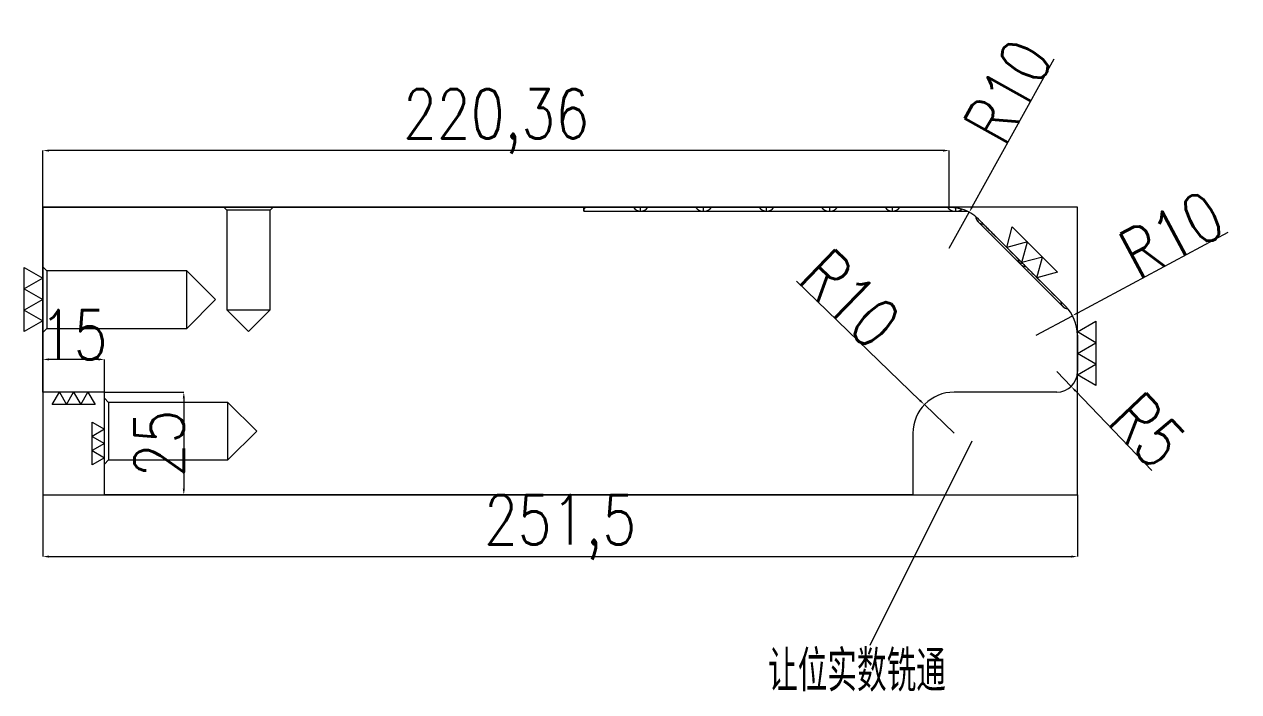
# Model space of a CAD drawing. Header units: millimetres. Extents: x -12563 to -11557, y 63585 to 64150.
# Drawn here: x -12292.6 to -11997.4, y 63880.9 to 64043.3 of the extents above; entities that cross this region are included whole.
import ezdxf

# ---------------------------------------------------------------- set-up
doc = ezdxf.new("R2010")
doc.units = ezdxf.units.MM
doc.linetypes.add('DASHED', pattern=[0])
doc.layers.add('DIM', color=4, linetype='Continuous', lineweight=20)
doc.layers.add('PUNCH', color=2, linetype='Continuous', lineweight=20)
doc.styles.add('gbenor', font='gbenor.shx', dxfattribs={"bigfont": 'gbcbig.shx'})
doc.styles.add('TXT', font='txt.shx', dxfattribs={"width": 0.8, "bigfont": 'ctxt.shx'})
doc.dimstyles.new('零件', dxfattribs={"dimscale": 1.5, "dimtxt": 8, "dimasz": 1, "dimexe": 0, "dimexo": 0, "dimgap": 0, "dimtad": 1, "dimtxsty": 'TXT', "dimcen": 0, "dimclrd": 252, "dimclre": 252, "dimclrt": 4, "dimazin": 3, "dimtp": 0.001, "dimtm": 0.001, "dimtfac": 1, "dimtmove": 0, "dimatfit": 3, "dimlwd": 5, "dimlwe": 5})

# ---------------------------------------------------------------- blocks, each defined once
blk = doc.blocks.new('*D1115')
at = {"layer": 'Defpoints', "color": 0}
for p in [(-12288.09, 63928.79), (-12036.59, 63928.79), (-12036.59, 63913.79)]:
    blk.add_point(p, dxfattribs=at)
at = {"layer": 'DIM', "color": 252, "linetype": 'Continuous', "lineweight": 5}
for p, q in [((-12288.09, 63928.79), (-12288.09, 63913.79)), ((-12036.59, 63928.79), (-12036.59, 63913.79)), ((-12286.59, 63913.79), (-12038.09, 63913.79))]:
    blk.add_line(p, q, dxfattribs=at)
at = {"layer": 'DIM', "color": 252}
for points in [[(-12286.59, 63914.04), (-12286.59, 63913.54), (-12288.09, 63913.79)], [(-12038.09, 63913.54), (-12038.09, 63914.04), (-12036.59, 63913.79)]]:
    blk.add_solid(points, dxfattribs=at)
at = {"layer": 'DIM', "color": 4, "lineweight": 5, "insert": (-12162.34, 63920.93), "char_height": 12, "attachment_point": 5, "style": 'TXT'}
blk.add_mtext('251,5', dxfattribs=at)
blk = doc.blocks.new('*D1116')
at = {"layer": 'Defpoints', "color": 0}
for p in [(-12062.89, 63997.53), (-12067.74, 63988.79)]:
    blk.add_point(p, dxfattribs=at)
at = {"layer": 'DIM', "color": 252, "linetype": 'Continuous', "lineweight": 5}
for p, q in [((-12062.16, 63998.85), (-12042.22, 64034.83)), ((-12067.74, 63988.79), (-12062.89, 63997.53))]:
    blk.add_line(p, q, dxfattribs=at)
at = {"layer": 'DIM', "color": 252}
blk.add_solid([(-12062.38, 63998.97), (-12061.94, 63998.73), (-12062.89, 63997.53)], dxfattribs=at)
at = {"layer": 'DIM', "color": 4, "lineweight": 5, "insert": (-12053.45, 64026.94), "char_height": 12, "attachment_point": 5, "rotation": 61.0063, "style": 'TXT'}
blk.add_mtext('R10', dxfattribs=at)
blk = doc.blocks.new('*D1117')
at = {"layer": 'Defpoints', "color": 0}
for p in [(-12037.78, 63972.38), (-12046.59, 63967.65)]:
    blk.add_point(p, dxfattribs=at)
at = {"layer": 'DIM', "color": 252, "linetype": 'Continuous', "lineweight": 5}
for p, q in [((-12036.46, 63973.09), (-11999.98, 63992.68)), ((-12046.59, 63967.65), (-12037.78, 63972.38))]:
    blk.add_line(p, q, dxfattribs=at)
at = {"layer": 'DIM', "color": 252}
blk.add_solid([(-12036.58, 63973.31), (-12036.34, 63972.87), (-12037.78, 63972.38)], dxfattribs=at)
at = {"layer": 'DIM', "color": 4, "lineweight": 5, "insert": (-12013.7, 63992.13), "char_height": 12, "attachment_point": 5, "rotation": 28.2397, "style": 'TXT'}
blk.add_mtext('R10', dxfattribs=at)
blk = doc.blocks.new('*D1118')
at = {"layer": 'Defpoints', "color": 0}
for p in [(-12288.09, 64012.54), (-12288.09, 63998.79), (-12067.74, 63998.79)]:
    blk.add_point(p, dxfattribs=at)
at = {"layer": 'DIM', "color": 252, "linetype": 'Continuous', "lineweight": 5}
for p, q in [((-12288.09, 63998.79), (-12288.09, 64012.54)), ((-12069.24, 64012.54), (-12286.59, 64012.54)), ((-12067.74, 63998.79), (-12067.74, 64012.54))]:
    blk.add_line(p, q, dxfattribs=at)
at = {"layer": 'DIM', "color": 252}
for points in [[(-12286.59, 64012.79), (-12286.59, 64012.29), (-12288.09, 64012.54)], [(-12069.24, 64012.29), (-12069.24, 64012.79), (-12067.74, 64012.54)]]:
    blk.add_solid(points, dxfattribs=at)
at = {"layer": 'DIM', "color": 4, "lineweight": 5, "insert": (-12177.91, 64019.68), "char_height": 12, "attachment_point": 5, "style": 'TXT'}
blk.add_mtext('220,36', dxfattribs=at)
blk = doc.blocks.new('*D1119')
at = {"layer": 'Defpoints', "color": 0}
for p in [(-12073.79, 63950.74), (-12066.59, 63943.79)]:
    blk.add_point(p, dxfattribs=at)
at = {"layer": 'DIM', "color": 252, "linetype": 'Continuous', "lineweight": 5}
for p, q in [((-12074.87, 63951.78), (-12104.85, 63980.74)), ((-12066.59, 63943.79), (-12073.79, 63950.74))]:
    blk.add_line(p, q, dxfattribs=at)
at = {"layer": 'DIM', "color": 252}
blk.add_solid([(-12075.04, 63951.6), (-12074.69, 63951.96), (-12073.79, 63950.74)], dxfattribs=at)
at = {"layer": 'DIM', "color": 4, "lineweight": 5, "insert": (-12091.81, 63976.48), "char_height": 12, "attachment_point": 5, "rotation": 315.9928, "style": 'TXT'}
blk.add_mtext('R10', dxfattribs=at)
blk = doc.blocks.new('*D1120')
at = {"layer": 'Defpoints', "color": 0}
for p in [(-12288.09, 63961.74), (-12288.09, 63953.79), (-12273.09, 63953.79)]:
    blk.add_point(p, dxfattribs=at)
at = {"layer": 'DIM', "color": 252, "linetype": 'Continuous', "lineweight": 5}
for p, q in [((-12288.09, 63953.79), (-12288.09, 63961.74)), ((-12274.59, 63961.74), (-12286.59, 63961.74)), ((-12273.09, 63953.79), (-12273.09, 63961.74))]:
    blk.add_line(p, q, dxfattribs=at)
at = {"layer": 'DIM', "color": 252}
for points in [[(-12286.59, 63961.99), (-12286.59, 63961.49), (-12288.09, 63961.74)], [(-12274.59, 63961.49), (-12274.59, 63961.99), (-12273.09, 63961.74)]]:
    blk.add_solid(points, dxfattribs=at)
at = {"layer": 'DIM', "color": 4, "lineweight": 5, "insert": (-12280.59, 63967.74), "char_height": 12, "attachment_point": 5, "style": 'TXT'}
blk.add_mtext('15', dxfattribs=at)
blk = doc.blocks.new('*D1121')
at = {"layer": 'Defpoints', "color": 0}
for p in [(-12273.09, 63953.79), (-12273.09, 63928.79), (-12253.82, 63928.79)]:
    blk.add_point(p, dxfattribs=at)
at = {"layer": 'DIM', "color": 252, "linetype": 'Continuous', "lineweight": 5}
for p, q in [((-12273.09, 63953.79), (-12253.82, 63953.79)), ((-12253.82, 63952.29), (-12253.82, 63930.29)), ((-12273.09, 63928.79), (-12253.82, 63928.79))]:
    blk.add_line(p, q, dxfattribs=at)
at = {"layer": 'DIM', "color": 252}
for points in [[(-12253.57, 63952.29), (-12254.07, 63952.29), (-12253.82, 63953.79)], [(-12254.07, 63930.29), (-12253.57, 63930.29), (-12253.82, 63928.79)]]:
    blk.add_solid(points, dxfattribs=at)
at = {"layer": 'DIM', "color": 4, "lineweight": 5, "insert": (-12259.82, 63941.29), "char_height": 12, "attachment_point": 5, "rotation": 90, "style": 'TXT'}
blk.add_mtext('25', dxfattribs=at)
blk = doc.blocks.new('*D1122')
at = {"layer": 'Defpoints', "color": 0}
for p in [(-12041.59, 63958.79), (-12038.13, 63955.18)]:
    blk.add_point(p, dxfattribs=at)
at = {"layer": 'DIM', "color": 252, "linetype": 'Continuous', "lineweight": 5}
for p, q in [((-12041.59, 63958.79), (-12038.13, 63955.18)), ((-12037.09, 63954.1), (-12018.5, 63934.73))]:
    blk.add_line(p, q, dxfattribs=at)
at = {"layer": 'DIM', "color": 252}
blk.add_solid([(-12036.91, 63954.27), (-12037.27, 63953.93), (-12038.13, 63955.18)], dxfattribs=at)
at = {"layer": 'DIM', "color": 4, "lineweight": 5, "insert": (-12019.55, 63944.49), "char_height": 12, "attachment_point": 5, "rotation": 313.8219, "style": 'TXT'}
blk.add_mtext('R5', dxfattribs=at)

msp = doc.modelspace()

# ---------------------------------------------------------------- linework, layer by layer
at = {"layer": 'DIM', "linetype": 'Continuous', "lineweight": 5}
msp.add_line((-12062.252, 63941.856), (-12087.094, 63892.147), dxfattribs=at)
at = {"layer": 'DIM', "color": 252, "linetype": 'DASHED', "lineweight": 5, "ltscale": 0.697131}
msp.add_lwpolyline([(-12288.094, 63928.788), (-12036.594, 63928.788), (-12036.594, 63998.788), (-12288.094, 63998.788)], close=True, dxfattribs=at)
at = {"layer": 'DIM', "linetype": 'Continuous', "lineweight": 5}
for points in [[(-12041.4, 63982.958), (-12046.42, 63981.614), (-12045.075, 63986.633), (-12050.094, 63985.288), (-12048.749, 63990.307), (-12053.768, 63988.962), (-12052.423, 63993.981), (-12041.4, 63982.958)], [(-12292.594, 63984.082), (-12288.094, 63981.484), (-12292.594, 63978.886), (-12288.094, 63976.288), (-12292.594, 63973.69), (-12288.094, 63971.092), (-12292.594, 63968.494), (-12292.594, 63984.082)], [(-12032.094, 63955.423), (-12036.594, 63958.021), (-12032.094, 63960.619), (-12036.594, 63963.217), (-12032.094, 63965.815), (-12036.594, 63968.413), (-12032.094, 63971.011), (-12032.094, 63955.423)], [(-12285.79, 63950.788), (-12284.058, 63953.788), (-12282.326, 63950.788), (-12280.594, 63953.788), (-12278.862, 63950.788), (-12277.13, 63953.788), (-12275.398, 63950.788), (-12285.79, 63950.788)], [(-12276.094, 63946.484), (-12273.094, 63944.752), (-12276.094, 63943.02), (-12273.094, 63941.288), (-12276.094, 63939.556), (-12273.094, 63937.824), (-12276.094, 63936.092), (-12276.094, 63946.484)]]:
    msp.add_lwpolyline(points, close=True, dxfattribs=at)
at = {"layer": 'PUNCH', "color": 11, "linetype": 'DASHED', "lineweight": 5, "ltscale": 0.697131}
for p, q in [((-12288.094, 63998.788), (-12288.094, 63998.788)), ((-12156.594, 63998.788), (-12156.594, 63998.788)), ((-12156.135, 63998.788), (-12156.594, 63998.788)), ((-12156.594, 63997.788), (-12156.594, 63998.788)), ((-12156.594, 63998.788), (-12156.594, 63998.788)), ((-12156.594, 63998.253), (-12156.594, 63997.788)), ((-12142.769, 63998.788), (-12156.135, 63998.788)), ((-12129.404, 63998.788), (-12142.769, 63998.788)), ((-12142.769, 63997.788), (-12142.769, 63998.788)), ((-12127.467, 63998.788), (-12129.404, 63998.788)), ((-12125.53, 63998.788), (-12127.467, 63998.788)), ((-12112.165, 63998.788), (-12125.531, 63998.788)), ((-12098.799, 63998.788), (-12112.165, 63998.788)), ((-12112.165, 63997.788), (-12112.165, 63998.788)), ((-12096.863, 63998.788), (-12098.799, 63998.788)), ((-12094.926, 63998.788), (-12096.863, 63998.788)), ((-12081.56, 63998.788), (-12094.926, 63998.788)), ((-12081.56, 63997.788), (-12081.56, 63998.788)), ((-12068.194, 63998.788), (-12081.56, 63998.788)), ((-12067.736, 63998.788), (-12068.195, 63998.788)), ((-12067.736, 63998.788), (-12067.736, 63998.788)), ((-12064.705, 63998.318), (-12064.702, 63998.317)), ((-12156.594, 63997.788), (-12142.769, 63997.788)), ((-12156.594, 63997.788), (-12142.769, 63997.788)), ((-12142.769, 63997.788), (-12127.637, 63997.788)), ((-12142.769, 63997.788), (-12127.637, 63997.788)), ((-12127.298, 63997.788), (-12112.165, 63997.788)), ((-12127.298, 63997.788), (-12112.165, 63997.788)), ((-12112.165, 63997.788), (-12097.032, 63997.788)), ((-12112.165, 63997.788), (-12097.032, 63997.788)), ((-12096.693, 63997.788), (-12081.56, 63997.788)), ((-12096.693, 63997.788), (-12081.56, 63997.788)), ((-12081.56, 63997.788), (-12066.427, 63997.788)), ((-12081.56, 63997.788), (-12066.427, 63997.788)), ((-12066.088, 63997.788), (-12063.377, 63997.788)), ((-12063.377, 63997.788), (-12063.377, 63997.788)), ((-12060.742, 63995.229), (-12050.447, 63984.934)), ((-12060.742, 63995.229), (-12050.447, 63984.934)), ((-12060.665, 63995.859), (-12060.665, 63995.859)), ((-12050.447, 63984.934), (-12050.094, 63985.288)), ((-12050.447, 63984.934), (-12050.094, 63985.288)), ((-12050.447, 63984.934), (-12040.153, 63974.64)), ((-12050.447, 63984.934), (-12040.153, 63974.64)), ((-12039.523, 63974.717), (-12039.523, 63974.717)), ((-12036.594, 63967.646), (-12036.594, 63967.646)), ((-12036.594, 63958.788), (-12036.594, 63958.788)), ((-12288.094, 63953.788), (-12288.094, 63953.788)), ((-12273.094, 63953.788), (-12273.094, 63953.788)), ((-12066.594, 63953.788), (-12066.594, 63953.788)), ((-12041.594, 63953.788), (-12041.594, 63953.788)), ((-12076.594, 63943.788), (-12076.594, 63943.788)), ((-12273.094, 63928.788), (-12273.094, 63928.788)), ((-12076.594, 63928.788), (-12076.594, 63928.788))]:
    msp.add_line(p, q, dxfattribs=at)
at = {"layer": 'PUNCH', "color": 11, "linetype": 'Continuous', "lineweight": 5}
for p, q in [((-12288.094, 63998.788), (-12156.594, 63998.788)), ((-12288.094, 63953.788), (-12288.094, 63998.788)), ((-12156.594, 63998.788), (-12156.135, 63998.788)), ((-12156.594, 63998.788), (-12156.594, 63998.253)), ((-12156.135, 63998.788), (-12129.404, 63998.788)), ((-12129.404, 63998.788), (-12127.467, 63998.788)), ((-12127.467, 63998.788), (-12125.53, 63998.788)), ((-12127.467, 63997.795), (-12127.467, 63998.788)), ((-12125.531, 63998.788), (-12098.799, 63998.788)), ((-12098.799, 63998.788), (-12096.863, 63998.788)), ((-12096.863, 63998.788), (-12094.926, 63998.788)), ((-12096.863, 63998.788), (-12096.863, 63997.795)), ((-12094.926, 63998.788), (-12068.194, 63998.788)), ((-12068.195, 63998.788), (-12067.736, 63998.788)), ((-12066.258, 63998.678), (-12066.258, 63997.795)), ((-12060.665, 63995.859), (-12039.523, 63974.717)), ((-12036.594, 63967.646), (-12036.594, 63958.788)), ((-12273.094, 63953.788), (-12288.094, 63953.788)), ((-12273.094, 63928.788), (-12273.094, 63953.788)), ((-12041.594, 63953.788), (-12066.594, 63953.788)), ((-12076.594, 63943.788), (-12076.594, 63928.788)), ((-12076.594, 63928.788), (-12273.094, 63928.788))]:
    msp.add_line(p, q, dxfattribs=at)
at = {"layer": 'PUNCH', "color": 5, "linetype": 'DASHED', "lineweight": 5, "ltscale": 0.697131}
for p, q in [((-12244.094, 63998.788), (-12243.347, 63998.041)), ((-12243.347, 63998.041), (-12243.347, 63973.788)), ((-12232.841, 63998.041), (-12243.347, 63998.041)), ((-12232.841, 63998.041), (-12232.094, 63998.788)), ((-12232.841, 63973.788), (-12232.841, 63998.041)), ((-12287.097, 63983.291), (-12288.094, 63984.288)), ((-12253.094, 63983.291), (-12287.097, 63983.291)), ((-12287.097, 63983.291), (-12287.097, 63969.285)), ((-12246.091, 63976.288), (-12253.094, 63983.291)), ((-12253.094, 63969.285), (-12253.094, 63983.291)), ((-12253.094, 63969.285), (-12246.091, 63976.288)), ((-12243.347, 63973.788), (-12238.094, 63968.535)), ((-12243.347, 63973.788), (-12232.841, 63973.788)), ((-12238.094, 63968.535), (-12232.841, 63973.788)), ((-12288.094, 63968.288), (-12287.097, 63969.285)), ((-12287.097, 63969.285), (-12253.094, 63969.285)), ((-12272.097, 63951.291), (-12273.094, 63952.288)), ((-12243.094, 63951.291), (-12272.097, 63951.291)), ((-12272.097, 63951.291), (-12272.097, 63937.285)), ((-12236.091, 63944.288), (-12243.094, 63951.291)), ((-12243.094, 63937.285), (-12243.094, 63951.291)), ((-12243.094, 63937.285), (-12236.091, 63944.288)), ((-12273.094, 63936.288), (-12272.097, 63937.285)), ((-12272.097, 63937.285), (-12243.094, 63937.285))]:
    msp.add_line(p, q, dxfattribs=at)
at = {"layer": 'PUNCH', "color": 11, "linetype": 'Continuous', "lineweight": 5}
for centre, radius, start, end in [((-12067.736, 63988.788), 10, 45, 72.35842), ((-12046.594, 63967.646), 10, 0, 45), ((-12041.594, 63958.788), 5, 270, 0), ((-12066.594, 63943.788), 10, 90.00045, 180)]:
    msp.add_arc(centre, radius, start, end, dxfattribs=at)
at = {"layer": 'PUNCH', "color": 11, "linetype": 'DASHED', "lineweight": 5, "ltscale": 0.697131}
for centre, start, end in [((-12059.328, 63996.643), 185.32524, 225), ((-12038.738, 63976.054), 225, 264.67516)]:
    msp.add_arc(centre, 2, start, end, dxfattribs=at)
at = {"layer": 'PUNCH', "color": 11, "linetype": 'Continuous', "lineweight": 5}
for centre, major_axis, start_param, end_param in [((-12157.902, 63999.788, 0), (-2.04, 0), 2.2669488, 2.6179939), ((-12127.637, 63999.788, 0), (2.04, 0), 3.6651914, 4.7955818), ((-12127.298, 63999.788, 0), (-2.04, 0), 1.4876035, 2.6179939), ((-12097.032, 63999.788, 0), (2.04, 0), 3.6651914, 4.7955818), ((-12096.693, 63999.788, 0), (-2.04, 0), 1.4876035, 2.6179939), ((-12066.427, 63999.788, 0), (2.04, 0), 3.6651914, 4.7955818), ((-12066.088, 63999.788, 0), (-2.04, 0), 1.4876035, 2.315712)]:
    msp.add_ellipse(centre, major_axis=major_axis, ratio=0.980246, start_param=start_param, end_param=end_param, dxfattribs=at)
at = {"layer": 'PUNCH', "color": 11, "linetype": 'DASHED', "lineweight": 5, "ltscale": 0.697131}
for centre, major_axis, ratio, start_param, end_param in [((-12142.769, 63999.788), (-2.04, 0), 0.980246, 0.5235988, 1.5707963), ((-12142.769, 63999.788, 0), (-2.04, 0), 0.980246, 1.5707963, 2.6179939), ((-12112.165, 63999.788), (-2.04, 0), 0.980246, 0.5235988, 1.5707963), ((-12112.165, 63999.788, 0), (-2.04, 0), 0.980246, 1.5707963, 2.6179939), ((-12081.56, 63999.788), (-2.04, 0), 0.980246, 0.5235988, 1.5707963), ((-12081.56, 63999.788, 0), (-2.04, 0), 0.980246, 1.5707963, 2.6179939), ((-12049.033, 63986.349), (1.442, -1.442), 0.980707, 3.9896547, 4.712389), ((-12049.033, 63986.349, 0), (1.442, -1.442), 0.980707, 4.712389, 5.4351232)]:
    msp.add_ellipse(centre, major_axis=major_axis, ratio=ratio, start_param=start_param, end_param=end_param, dxfattribs=at)
at = {"layer": 'PUNCH', "color": 155, "linetype": 'DASHED', "lineweight": 5, "ltscale": 0.697131}
for centre, major_axis, start_param, end_param in [((-12059.328, 63996.643), (1.414, 1.414), 2.4475723, 3.8643269), ((-12059.328, 63996.643), (1.414, 1.414), 2.4475723, 3.8643269), ((-12038.738, 63976.054), (-1.414, -1.414), 5.5604511, 6.9772056), ((-12038.738, 63976.054), (-1.414, -1.414), 5.5604511, 6.9772056)]:
    msp.add_ellipse(centre, major_axis=major_axis, ratio=0.980707, start_param=start_param, end_param=end_param, dxfattribs=at)
at = {"layer": 'PUNCH', "color": 11, "linetype": 'Continuous', "lineweight": 5}
for points, knots in [([(-12067.736, 63998.788), (-12067.478, 63998.788), (-12067.226, 63998.778), (-12066.733, 63998.741), (-12066.492, 63998.713), (-12066.258, 63998.678)], [0, 0, 0, 0, 0.5, 0.5, 1, 1, 1, 1]), ([(-12066.258, 63998.678), (-12066.145, 63998.661), (-12066.031, 63998.642), (-12065.796, 63998.599), (-12065.677, 63998.574), (-12065.492, 63998.533), (-12065.43, 63998.519), (-12065.303, 63998.488), (-12065.238, 63998.471), (-12065.106, 63998.436), (-12065.038, 63998.417), (-12064.899, 63998.377), (-12064.827, 63998.356), (-12064.737, 63998.328), (-12064.721, 63998.323), (-12064.705, 63998.318)], [0, 0, 0, 0, 0.2436945, 0.2436945, 0.4873889, 0.4873889, 0.6092362, 0.6092362, 0.7310834, 0.7310834, 0.8529306, 0.8529306, 0.9747778, 0.9747778, 1, 1, 1, 1])]:
    msp.add_open_spline(points, degree=3, knots=knots, dxfattribs=at)
at = {"layer": 'PUNCH', "color": 11, "linetype": 'DASHED', "lineweight": 5, "ltscale": 0.697131}
for points, knots in [([(-12061.319, 63996.458), (-12061.319, 63996.458), (-12061.319, 63996.458), (-12061.319, 63996.457), (-12061.317, 63996.456), (-12061.311, 63996.451), (-12061.307, 63996.448), (-12061.302, 63996.443)], [0, 0, 0, 0, 0.0486334, 0.0486334, 0.5243167, 0.5243167, 1, 1, 1, 1]), ([(-12060.665, 63995.859), (-12060.481, 63995.675), (-12060.296, 63995.49), (-12059.375, 63994.569), (-12058.638, 63993.832), (-12055.616, 63990.81), (-12053.332, 63988.526), (-12051.048, 63986.242)], [0, 0, 0, 0, 0.057471, 0.057471, 0.2874381, 0.2874381, 1, 1, 1, 1]), ([(-12059.471, 63994.665), (-12059.293, 63994.487), (-12059.115, 63994.309), (-12058.2, 63993.394), (-12057.462, 63992.656), (-12054.515, 63989.709), (-12052.304, 63987.498), (-12050.094, 63985.288)], [0, 0, 0, 0, 0.0569707, 0.0569707, 0.2928237, 0.2928237, 1, 1, 1, 1]), ([(-12050.094, 63985.288), (-12050.027, 63985.221), (-12049.961, 63985.155), (-12049.157, 63984.351), (-12048.42, 63983.614), (-12045.361, 63980.555), (-12043.039, 63978.233), (-12040.717, 63975.911)], [0, 0, 0, 0, 0.0212386, 0.0212386, 0.2570917, 0.2570917, 1, 1, 1, 1]), ([(-12049.14, 63984.334), (-12048.964, 63984.158), (-12048.788, 63983.983), (-12047.91, 63983.104), (-12047.207, 63982.401), (-12044.177, 63979.371), (-12041.85, 63977.044), (-12039.523, 63974.717)], [0, 0, 0, 0, 0.0548145, 0.0548145, 0.2740841, 0.2740841, 1, 1, 1, 1]), ([(-12038.938, 63974.08), (-12038.929, 63974.069), (-12038.925, 63974.063), (-12038.924, 63974.063), (-12038.924, 63974.063), (-12038.924, 63974.063)], [0, 0, 0, 0, 0.9396155, 0.9396155, 1, 1, 1, 1])]:
    msp.add_open_spline(points, degree=3, knots=knots, dxfattribs=at)

# ---------------------------------------------------------------- texts
at = {"layer": 'DIM', "color": 4, "lineweight": 5, "style": 'gbenor'}
msp.add_text('让位实数铣通', height=10, dxfattribs=at).set_placement((-12111.779, 63880.955))

# ---------------------------------------------------------------- dimensions: what is measured, and where the dimension line sits
at = {"layer": 'DIM', "linetype": 'Continuous', "lineweight": 5}
for center, mpoint, picture, middle in [((-12067.736, 63988.788), (-12062.889, 63997.535), '*D1116', (-12048.203, 64024.036)), ((-12046.594, 63967.646), (-12037.784, 63972.377), '*D1117', (-12010.858, 63986.839)), ((-12066.594, 63943.788), (-12073.786, 63950.735), '*D1119', (-12095.975, 63972.169)), ((-12041.594, 63958.788), (-12038.132, 63955.18), '*D1122', (-12023.884, 63940.334))]:
    dim = msp.add_radius_dim(center=center, mpoint=mpoint, dimstyle='零件', dxfattribs=at)
    dim.commit()
    dim.dimension.update_dxf_attribs({"geometry": picture, "text_midpoint": middle, "dimtype": 164})
for base, p1, p2, picture, middle in [((-12288.094, 64012.542), (-12067.736, 63998.788), (-12288.094, 63998.788), '*D1118', (-12177.915, 64019.685)), ((-12288.094, 63961.737), (-12273.094, 63953.788), (-12288.094, 63953.788), '*D1120', (-12280.594, 63967.737)), ((-12036.594, 63913.788), (-12288.094, 63928.788), (-12036.594, 63928.788), '*D1115', (-12162.344, 63920.931))]:
    dim = msp.add_linear_dim(base=base, p1=p1, p2=p2, dimstyle='零件', dxfattribs=at)
    dim.commit()
    dim.dimension.update_dxf_attribs({"geometry": picture, "text_midpoint": middle})
dim = msp.add_linear_dim(base=(-12253.821, 63928.788), p1=(-12273.094, 63953.788), p2=(-12273.094, 63928.788), angle=90, dimstyle='零件', dxfattribs=at)
dim.commit()
dim.dimension.update_dxf_attribs({"geometry": '*D1121', "text_midpoint": (-12259.821, 63941.288)})

doc.saveas('drawing.dxf')
